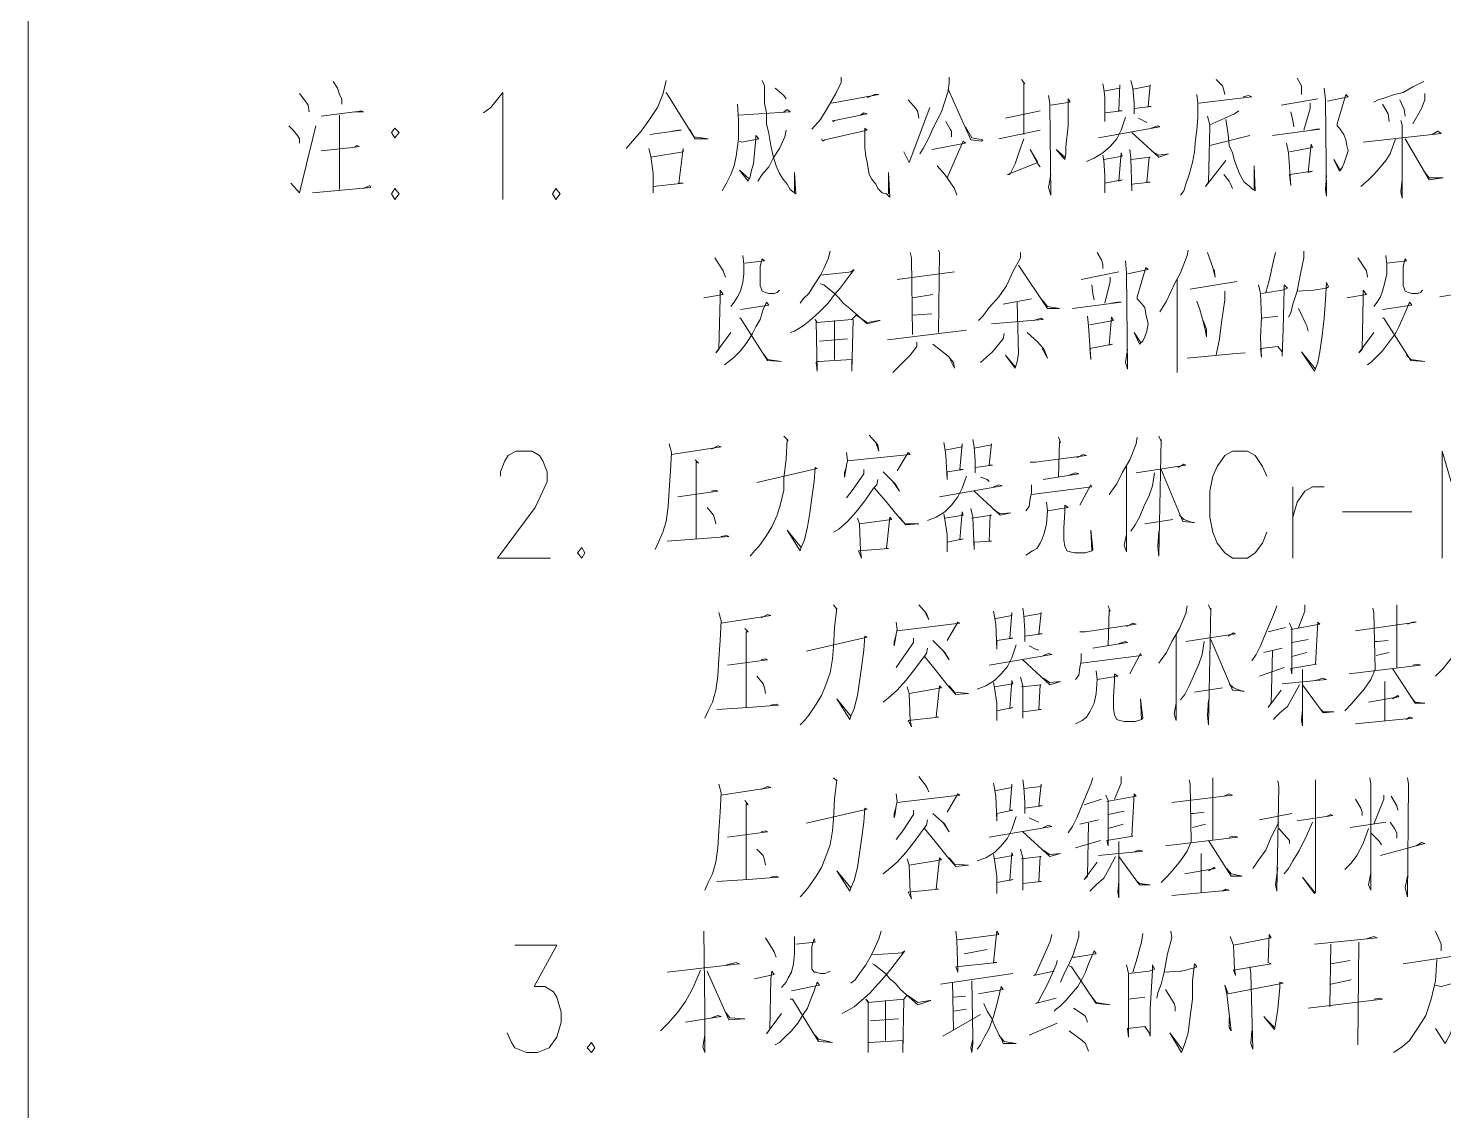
# Model space of a CAD drawing. Header units: millimetres. Extents: x 0 to 588, y 0 to 874.
# Drawn here: x 455.02 to 482.74, y 473.9 to 495.09 of the extents above; entities that cross this region are included whole.
import ezdxf

# ---------------------------------------------------------------- set-up
doc = ezdxf.new("R2010")
doc.units = ezdxf.units.MM
doc.layers.get('0').update_dxf_attribs({"lineweight": 18})

msp = doc.modelspace()

# ---------------------------------------------------------------- linework, layer by layer
at = {"color": 0, "lineweight": 0}
for points in [[(455.02, 436.922), (455.02, 813.329)], [(460.989, 494.051), (461.074, 493.924), (461.116, 493.797), (461.158, 493.712), (461.158, 493.606)], [(467.508, 494.072), (467.445, 493.797), (467.339, 493.543), (467.17, 493.289), (467.021, 493.077), (466.852, 492.887), (466.725, 492.739)], [(469.392, 494.072), (469.434, 493.966), (469.434, 493.628), (469.477, 493.437), (469.477, 493.226), (469.519, 493.035), (469.561, 492.802), (469.604, 492.59), (469.667, 492.4), (469.731, 492.252), (469.794, 492.146), (469.879, 492.04), (469.942, 491.935), (470.027, 491.871), (470.048, 491.85), (470.027, 492.273), (470.027, 491.871)], [(470.937, 494.135), (470.937, 494.03), (470.831, 493.818), (470.662, 493.522), (470.535, 493.31), (470.366, 493.119)], [(473.054, 494.135), (473.054, 494.03), (473.033, 493.861), (472.906, 493.459), (472.757, 493.183), (472.652, 492.95), (472.546, 492.739), (472.482, 492.633)], [(474.472, 494.094), (474.536, 494.009), (474.514, 494.03), (474.514, 493.014)], [(476.06, 494.009), (476.081, 493.903), (476.102, 493.755), (476.102, 493.268), (476.102, 493.437), (476.44, 493.48), (476.377, 493.48), (476.398, 493.988), (476.398, 493.924), (476.081, 493.861)], [(476.61, 494.072), (476.652, 493.924), (476.673, 493.628), (476.673, 493.416), (476.673, 493.522), (477.012, 493.564), (476.949, 493.564), (476.991, 493.988), (476.991, 493.966), (476.652, 493.903)], [(478.282, 494.094), (478.409, 493.966), (478.43, 493.882), (478.451, 493.797)], [(479.87, 494.115), (479.954, 493.966), (479.954, 493.797)], [(482.346, 494.051), (482.134, 493.945), (481.944, 493.839), (481.774, 493.797), (481.584, 493.733), (481.457, 493.691), (481.372, 493.649)], [(460.333, 493.818), (460.46, 493.649), (460.502, 493.586), (460.523, 493.459)], [(463.931, 493.437), (464.079, 493.543), (464.312, 493.839), (464.312, 491.744)], [(467.508, 493.839), (468.08, 492.929), (468.334, 492.929), (468.058, 492.972), (467.974, 493.119)], [(469.646, 493.924), (469.773, 493.818), (469.815, 493.776), (469.858, 493.712)], [(470.747, 493.628), (471.678, 493.797), (471.593, 493.797), (471.445, 493.733)], [(472.25, 493.691), (472.398, 493.522), (472.44, 493.459), (472.461, 493.332)], [(473.033, 493.903), (473.477, 492.908), (473.689, 492.887), (473.71, 492.908), (473.498, 492.95), (473.371, 493.162)], [(475.001, 493.776), (475.022, 493.628), (475.022, 493.586), (475.043, 491.829), (475.001, 491.977), (475.043, 492.23)], [(475.043, 493.586), (475.425, 493.649), (475.382, 493.712), (475.382, 493.183), (475.34, 492.781), (475.34, 492.633), (475.319, 492.527), (475.149, 492.718), (475.319, 492.57)], [(477.901, 493.797), (477.922, 493.628), (477.922, 493.353), (477.901, 493.099), (477.88, 492.908), (477.859, 492.675), (477.816, 492.464), (477.753, 492.23), (477.689, 492.04), (477.647, 491.913), (477.584, 491.829)], [(477.943, 493.628), (478.981, 493.755), (478.917, 493.776), (478.811, 493.755)], [(479.552, 493.586), (480.272, 493.712)], [(480.399, 493.924), (480.42, 493.691), (480.441, 491.808), (480.42, 491.935), (480.441, 492.21)], [(480.462, 493.67), (480.864, 493.755), (480.822, 493.797), (480.653, 493.226), (480.653, 493.183), (480.695, 493.141), (480.737, 493.077), (480.78, 493.014), (480.822, 492.908), (480.843, 492.802), (480.864, 492.697), (480.78, 492.442), (480.759, 492.379), (480.716, 492.315), (480.695, 492.294), (480.589, 492.527), (480.695, 492.337), (480.737, 492.337)], [(481.88, 493.691), (481.965, 493.501), (481.986, 493.374)], [(482.367, 493.818), (482.367, 493.691), (482.304, 493.522), (482.219, 493.374), (482.134, 493.226)], [(460.756, 493.374), (461.412, 493.459), (461.582, 493.459), (461.539, 493.48), (461.454, 493.459)], [(461.116, 493.395), (461.116, 491.935)], [(468.905, 493.606), (468.926, 493.289), (468.926, 492.929), (468.905, 492.781), (468.884, 492.59), (468.842, 492.4), (468.778, 492.23), (468.693, 492.061), (468.609, 491.913)], [(468.926, 493.395), (469.942, 493.459), (469.879, 493.501), (469.815, 493.459), (469.879, 493.501)], [(470.768, 493.289), (470.789, 493.268), (470.81, 493.289), (471.445, 493.416), (471.382, 493.437), (471.318, 493.395)], [(472.165, 492.675), (472.271, 492.464), (472.673, 493.543)], [(474.154, 493.332), (474.832, 493.48)], [(478.726, 493.48), (478.642, 493.416), (478.451, 493.332), (478.155, 493.204)], [(479.743, 493.459), (479.785, 493.289), (479.806, 493.162)], [(480.123, 493.628), (480.123, 493.522), (479.997, 493.099)], [(481.542, 493.606), (481.647, 493.416), (481.669, 493.268)], [(460.121, 493.183), (460.206, 493.099), (460.29, 492.993), (460.333, 492.929), (460.333, 492.845)], [(460.163, 492.061), (460.333, 491.871), (460.65, 493.183)], [(470.556, 492.929), (470.577, 492.887), (470.62, 492.908), (471.445, 493.099), (471.403, 493.141), (471.403, 492.76), (471.424, 492.59), (471.445, 492.464), (471.466, 492.358), (471.488, 492.23), (471.53, 492.146), (471.615, 492.04), (471.657, 491.956), (471.741, 491.871), (471.826, 491.85), (471.89, 491.786), (471.868, 492.273), (471.868, 491.85)], [(472.99, 493.268), (473.075, 493.119), (473.096, 493.077), (473.096, 492.972)], [(476.504, 493.353), (476.419, 493.099), (476.335, 492.929), (476.208, 492.781), (476.06, 492.654), (475.89, 492.548), (475.742, 492.485)], [(475.975, 492.95), (477.181, 493.162), (477.139, 493.183), (477.012, 493.141)], [(476.758, 493.332), (476.927, 493.247)], [(478.113, 493.374), (478.155, 493.204), (478.155, 493.162), (478.134, 492.083), (478.07, 491.998), (478.473, 492.506)], [(478.473, 493.31), (478.515, 493.014), (478.536, 492.802), (478.599, 492.654), (478.642, 492.506), (478.684, 492.379), (478.748, 492.23), (478.832, 492.083), (478.938, 491.998), (479.002, 491.935), (479.044, 491.913), (479.023, 492.4), (479.023, 491.935)], [(479.383, 492.993), (480.314, 493.119), (480.25, 493.119), (480.145, 493.099)], [(481.901, 493.289), (481.923, 493.204), (481.923, 491.765), (481.901, 491.892), (481.923, 492.125)], [(467.191, 493.014), (467.805, 493.099), (467.762, 493.099), (467.635, 493.077)], [(468.947, 492.887), (468.99, 492.866), (469.329, 492.929), (469.265, 492.993), (469.265, 492.929), (469.223, 492.442), (469.18, 492.315), (469.159, 492.188), (469.117, 492.103), (468.947, 492.315), (469.138, 492.146)], [(469.858, 493.099), (469.837, 492.972), (469.731, 492.739), (469.604, 492.548), (469.519, 492.379), (469.392, 492.23), (469.307, 492.103)], [(472.715, 492.718), (473.371, 492.845), (473.329, 492.887), (473.012, 492.167)], [(474.027, 492.929), (474.832, 493.099)], [(474.514, 492.929), (474.43, 492.697), (474.345, 492.442), (474.239, 492.23), (474.197, 492.23), (474.789, 492.464), (474.641, 492.718), (474.789, 492.442), (474.832, 492.379)], [(476.631, 493.056), (477.16, 492.57), (477.351, 492.633), (477.16, 492.612), (477.012, 492.697)], [(478.938, 492.993), (478.155, 492.802)], [(479.658, 492.845), (479.7, 492.654), (479.743, 492.019), (479.721, 492.23), (480.166, 492.294), (480.081, 492.273), (480.145, 492.824), (480.166, 492.76), (479.721, 492.675)], [(481.796, 492.929), (481.69, 492.633), (481.605, 492.506), (481.478, 492.358), (481.372, 492.23), (481.267, 492.125), (481.118, 491.998)], [(481.161, 492.866), (482.685, 493.035), (482.621, 493.077), (482.515, 493.014)], [(481.986, 492.929), (482.452, 492.125), (482.727, 492.167), (482.452, 492.167), (482.346, 492.294)], [(460.756, 492.697), (461.37, 492.76), (461.497, 492.781), (461.454, 492.802), (461.412, 492.781)], [(467.17, 492.739), (467.212, 492.59), (467.254, 492.252), (467.254, 491.871), (467.254, 491.998), (467.847, 492.061), (467.762, 492.061), (467.847, 492.739), (467.847, 492.675), (467.212, 492.57)], [(476.06, 492.612), (476.081, 492.506), (476.102, 492.21), (476.102, 491.871), (476.102, 492.061), (476.44, 492.125), (476.377, 492.103), (476.419, 492.654), (476.44, 492.59), (476.081, 492.527)], [(476.589, 492.718), (476.61, 492.548), (476.631, 491.913), (476.631, 492.04), (476.991, 492.083), (476.927, 492.083), (476.97, 492.57), (476.991, 492.57), (476.61, 492.527)], [(472.821, 492.4), (472.969, 492.23), (473.096, 492.04), (473.16, 491.956), (473.202, 491.829)], [(460.587, 491.871), (461.73, 491.977), (461.709, 492.019), (461.582, 491.956)], [(478.43, 492.23), (478.536, 492.103), (478.557, 492.061), (478.599, 491.956)], [(469.011, 490.643), (469.032, 490.474), (469.032, 490.284), (469.011, 490.114), (468.969, 489.944), (468.905, 489.839), (468.842, 489.733), (468.778, 489.649)], [(470.726, 490.728), (470.683, 490.58), (470.599, 490.389), (470.535, 490.262), (470.408, 490.072), (470.302, 489.902), (470.196, 489.797), (470.133, 489.712)], [(472.292, 490.707), (472.313, 490.601), (472.334, 489.098)], [(472.842, 490.749), (472.863, 490.707), (472.842, 489.14)], [(474.451, 490.707), (474.451, 490.601), (474.303, 490.326), (474.176, 490.051), (474.027, 489.839), (473.837, 489.627), (473.71, 489.458), (473.625, 489.373)], [(475.954, 490.707), (476.038, 490.558), (476.06, 490.474), (476.06, 490.389)], [(477.732, 490.749), (477.711, 490.643), (477.584, 490.305), (477.478, 490.114), (477.308, 489.754), (477.181, 489.543)], [(478.113, 490.707), (478.219, 490.411), (478.261, 490.22), (478.24, 490.368)], [(479.446, 490.707), (479.404, 490.538), (479.319, 490.156), (479.256, 489.924)], [(479.997, 490.728), (479.997, 490.601), (479.933, 490.284), (479.87, 489.944), (479.785, 489.691), (479.743, 489.522), (479.7, 489.437)], [(481.605, 490.643), (481.626, 490.474), (481.626, 490.284), (481.584, 490.114), (481.542, 489.944), (481.499, 489.839), (481.436, 489.733), (481.372, 489.649)], [(468.461, 490.601), (468.63, 490.347), (468.672, 490.22)], [(469.053, 490.495), (469.434, 490.538), (469.392, 490.58), (469.35, 490.431), (469.35, 490.051), (469.371, 490.008), (469.392, 489.944), (469.455, 489.924), (469.519, 489.902), (469.625, 489.902), (469.688, 489.924), (469.731, 489.966)], [(470.535, 490.262), (471.149, 490.326), (471.128, 490.326), (471.191, 490.368), (470.916, 490.008), (470.81, 489.881), (470.683, 489.712), (470.493, 489.522), (470.323, 489.373), (470.196, 489.267), (470.027, 489.162), (469.942, 489.14)], [(474.409, 490.453), (474.98, 489.606), (475.213, 489.606), (474.98, 489.649), (474.853, 489.797)], [(476.504, 490.538), (476.525, 490.305), (476.546, 488.421), (476.504, 488.548), (476.546, 488.802)], [(476.546, 490.284), (476.949, 490.368), (476.906, 490.411), (476.737, 489.839), (476.737, 489.797), (476.779, 489.754), (476.843, 489.67), (476.885, 489.627), (476.906, 489.5), (476.927, 489.415), (476.949, 489.31), (476.927, 489.162), (476.885, 489.055), (476.843, 488.971), (476.8, 488.929), (476.779, 488.908), (476.673, 489.14), (476.8, 488.95), (476.822, 488.95)], [(481.055, 490.601), (481.224, 490.347), (481.245, 490.22)], [(481.626, 490.495), (482.007, 490.538), (481.986, 490.58), (481.944, 490.431), (481.944, 490.051), (481.965, 490.008), (481.986, 489.944), (482.05, 489.924), (482.113, 489.902), (482.219, 489.902), (482.283, 489.924), (482.325, 489.966)], [(470.535, 490.093), (470.599, 490.072), (470.81, 489.902), (470.895, 489.818), (470.979, 489.712), (471.106, 489.606), (471.445, 489.31), (471.699, 489.373), (471.678, 489.373), (471.445, 489.331), (471.233, 489.479), (471.149, 489.394), (470.471, 489.331), (470.429, 489.394), (470.45, 489.352), (470.471, 488.378), (470.45, 488.548), (470.471, 488.569), (470.493, 488.569), (471.149, 488.611), (471.149, 488.378), (471.17, 489.394)], [(472.038, 490.178), (473.16, 490.326)], [(475.636, 490.178), (476.377, 490.326)], [(475.848, 490.072), (475.869, 489.902), (475.89, 489.776)], [(476.208, 490.22), (476.208, 490.135), (476.102, 489.712)], [(477.52, 490.178), (477.52, 488.357), (477.52, 488.675)], [(477.774, 489.987), (478.684, 490.135)], [(479.108, 490.072), (479.15, 489.902), (479.171, 489.437), (479.15, 489.035), (479.171, 488.654), (479.15, 488.823), (479.488, 488.865), (479.573, 488.76), (479.573, 488.675), (479.594, 489.204), (479.615, 489.987), (479.615, 490.072), (479.679, 490.008), (479.573, 489.966), (479.171, 489.902)], [(479.87, 489.944), (480.187, 489.966), (480.441, 490.008), (480.483, 490.029), (480.441, 490.114), (480.42, 489.776), (480.399, 489.415), (480.356, 489.077), (480.314, 488.76), (480.272, 488.548), (480.208, 488.378), (479.954, 488.76), (480.229, 488.421)], [(468.249, 489.818), (468.63, 489.881), (468.567, 489.966), (468.567, 489.818), (468.545, 488.802), (468.482, 488.738), (468.778, 489.14)], [(472.334, 489.818), (472.736, 489.881)], [(474.663, 489.797), (474.112, 489.691)], [(478.451, 489.944), (478.451, 489.776), (478.388, 489.331), (478.346, 489.014), (478.282, 488.696)], [(480.843, 489.818), (481.224, 489.881), (481.161, 489.966), (481.161, 489.818), (481.139, 488.802), (481.076, 488.738), (481.372, 489.14)], [(482.663, 489.839), (483.045, 489.902), (483.023, 489.944), (483.002, 488.781), (482.939, 488.696), (483.32, 489.225)], [(468.969, 489.585), (469.519, 489.67), (469.477, 489.733), (469.413, 489.585), (469.35, 489.394), (469.265, 489.246), (469.202, 489.119), (469.096, 488.95), (468.969, 488.781), (468.842, 488.654), (468.736, 488.569), (468.651, 488.505)], [(472.334, 489.479), (472.715, 489.5)], [(474.387, 489.733), (474.409, 488.717), (474.387, 488.569), (474.345, 488.442), (474.154, 488.696), (474.345, 488.463)], [(475.467, 489.606), (476.419, 489.733), (476.356, 489.733), (476.229, 489.712)], [(477.901, 489.754), (477.964, 489.585), (478.028, 489.352), (478.07, 489.162), (478.091, 489.055), (478.091, 489.204), (478.028, 489.373)], [(479.891, 489.606), (480.039, 489.31), (480.06, 489.267), (480.081, 489.162)], [(481.542, 489.585), (482.113, 489.67), (482.071, 489.733), (482.007, 489.585), (481.923, 489.394), (481.859, 489.246), (481.796, 489.119), (481.542, 488.781), (481.415, 488.654), (481.33, 488.569), (481.245, 488.505)], [(468.947, 489.415), (468.969, 489.415), (469.498, 488.59), (469.773, 488.569), (469.498, 488.611), (469.434, 488.696)], [(470.81, 489.373), (470.81, 488.611)], [(473.879, 489.31), (474.895, 489.394), (474.853, 489.415), (474.705, 489.373)], [(475.763, 489.458), (475.784, 489.267), (475.827, 488.611), (475.805, 488.823), (476.25, 488.908), (476.187, 488.887), (476.229, 489.437), (476.271, 489.373), (475.805, 489.289)], [(479.171, 489.415), (479.488, 489.458)], [(481.542, 489.415), (481.563, 489.415), (482.092, 488.59), (482.367, 488.569), (482.092, 488.611), (482.007, 488.696)], [(470.514, 488.971), (471.064, 489.014)], [(471.847, 488.992), (473.392, 489.183)], [(472.419, 488.95), (472.419, 488.865), (472.292, 488.696), (472.165, 488.569), (471.953, 488.357)], [(474.133, 489.119), (474.112, 489.014), (473.901, 488.76), (473.668, 488.548)], [(474.578, 489.14), (474.789, 488.95), (474.916, 488.802), (474.98, 488.632), (474.874, 488.823)], [(472.736, 488.908), (473.033, 488.675), (473.139, 488.548), (473.16, 488.442), (473.075, 488.611)], [(477.711, 488.632), (478.599, 488.717), (478.853, 488.738)], [(469.815, 487.108), (469.9, 487.024), (469.879, 487.045), (469.858, 486.664), (469.815, 486.283), (469.815, 486.05), (469.752, 485.775), (469.688, 485.563), (469.582, 485.33), (469.477, 485.161), (469.329, 484.95), (469.244, 484.865), (469.159, 484.759)], [(471.488, 487.13), (471.657, 486.939), (471.678, 486.812), (471.615, 486.981)], [(473.519, 487.045), (473.541, 486.897), (473.562, 486.622), (473.562, 486.389), (473.562, 486.495), (473.901, 486.537), (473.837, 486.537), (473.879, 486.96), (473.879, 486.939), (473.541, 486.876)], [(475.192, 487.087), (475.234, 486.981), (475.213, 487.003), (475.192, 486.304)], [(476.737, 487.087), (476.716, 486.96), (476.589, 486.643), (476.44, 486.389), (476.335, 486.177), (476.229, 486.029), (476.187, 485.966)], [(477.16, 487.108), (477.202, 487.003), (477.202, 487.045), (477.16, 484.759), (477.139, 484.95), (477.16, 485.246)], [(464.27, 486.325), (464.27, 486.41), (464.354, 486.622), (464.418, 486.728), (464.566, 486.812), (464.884, 486.812), (465.032, 486.728), (465.095, 486.622), (465.18, 486.41), (465.18, 486.219), (465.095, 486.029), (464.947, 485.712), (464.206, 484.717), (465.243, 484.717)], [(467.572, 486.96), (467.614, 486.791), (467.593, 486.431), (467.572, 486.05), (467.55, 485.733), (467.508, 485.436), (467.445, 485.225), (467.36, 485.034), (467.296, 484.886)], [(467.614, 486.749), (468.588, 486.897), (468.524, 486.918), (468.397, 486.854)], [(471.043, 486.791), (471.064, 486.622), (471.043, 486.537), (471.022, 486.41), (471.001, 486.304), (471.001, 486.389), (471.043, 486.516)], [(471.064, 486.622), (472.292, 486.749), (472.25, 486.791), (472.038, 486.431)], [(472.948, 486.981), (472.969, 486.876), (472.99, 486.728), (473.012, 486.262), (473.012, 486.41), (473.329, 486.452), (473.265, 486.452), (473.308, 486.96), (473.308, 486.897), (472.969, 486.833)], [(474.641, 486.601), (474.747, 486.601), (475.742, 486.728), (475.678, 486.749), (475.551, 486.685)], [(479.277, 486.325), (479.192, 486.516), (479.044, 486.728), (478.896, 486.812), (478.599, 486.812), (478.451, 486.728), (478.303, 486.516), (478.219, 486.325), (478.155, 486.029), (478.155, 485.521), (478.219, 485.225), (478.303, 485.013), (478.451, 484.822), (478.599, 484.717), (478.896, 484.717), (479.044, 484.822), (479.192, 485.013), (479.277, 485.225)], [(482.706, 484.717), (482.706, 486.812), (483.32, 484.717), (483.912, 486.812), (483.912, 484.717)], [(468.08, 486.643), (468.143, 486.579), (468.101, 486.601), (468.101, 485.098)], [(469.286, 486.198), (470.471, 486.474), (470.429, 486.495), (470.408, 486.219), (470.366, 485.902), (470.323, 485.606), (470.281, 485.33), (470.217, 485.077), (470.154, 484.928), (470.133, 484.865), (469.879, 485.267), (470.154, 484.928)], [(471.382, 486.452), (471.382, 486.368), (471.17, 486.071), (471.043, 485.902)], [(476.525, 486.537), (476.525, 484.844), (476.483, 484.971), (476.525, 485.182)], [(476.716, 486.389), (477.689, 486.537), (477.647, 486.558), (477.541, 486.495)], [(477.202, 486.452), (477.626, 485.436), (477.859, 485.415), (477.816, 485.415), (477.647, 485.479), (477.562, 485.563)], [(471.657, 486.262), (471.636, 486.156), (471.572, 486.092), (471.403, 485.839), (471.233, 485.627), (471.064, 485.436), (470.895, 485.288), (470.789, 485.225)], [(471.763, 486.41), (471.995, 486.177), (472.08, 486.029), (471.953, 486.219)], [(473.392, 486.325), (473.308, 486.092), (473.223, 485.923), (473.096, 485.754), (472.969, 485.627), (472.8, 485.521), (472.63, 485.457)], [(473.668, 486.304), (473.795, 486.262), (473.837, 486.219)], [(474.895, 486.262), (475.594, 486.368), (475.53, 486.389), (475.403, 486.346)], [(477.075, 486.389), (477.033, 486.135), (476.97, 485.944), (476.864, 485.733), (476.779, 485.521), (476.695, 485.373), (476.61, 485.246)], [(467.741, 485.923), (468.524, 486.029), (468.482, 486.05), (468.397, 486.029)], [(471.593, 486.092), (471.805, 485.839), (472.038, 485.563), (472.207, 485.373), (472.461, 485.394), (472.186, 485.394), (472.08, 485.521)], [(472.863, 485.923), (474.091, 486.135), (474.027, 486.156), (473.922, 486.114)], [(473.541, 486.029), (474.049, 485.563), (474.26, 485.606), (474.049, 485.584), (473.922, 485.669)], [(474.663, 486.156), (474.663, 486.008), (474.641, 485.881), (474.62, 485.733), (474.557, 485.648)], [(474.663, 485.966), (475.848, 486.114), (475.827, 486.156), (475.615, 485.754)], [(479.785, 486.114), (479.785, 484.717)], [(479.785, 485.521), (479.87, 485.817), (480.018, 486.029), (480.166, 486.114), (480.399, 486.114)], [(468.312, 485.712), (468.44, 485.563), (468.461, 485.479), (468.482, 485.394)], [(472.948, 485.584), (472.969, 485.479), (473.012, 485.182), (473.012, 484.844), (473.012, 485.034), (473.329, 485.098), (473.265, 485.077), (473.308, 485.627), (473.329, 485.563), (472.969, 485.5)], [(473.477, 485.69), (473.519, 485.521), (473.541, 484.886), (473.541, 485.034), (473.879, 485.055), (473.837, 485.055), (473.858, 485.563), (473.879, 485.563), (473.498, 485.5)], [(474.959, 485.817), (474.98, 485.648), (474.959, 485.394), (474.916, 485.204), (474.874, 485.098), (474.832, 485.013), (474.768, 484.907), (474.684, 484.865), (474.557, 484.78)], [(474.98, 485.648), (475.382, 485.712), (475.319, 485.754), (475.319, 485.627), (475.298, 485.309), (475.298, 485.077), (475.319, 484.95), (475.361, 484.865), (475.425, 484.844), (475.509, 484.822), (475.721, 484.822), (475.784, 484.844), (475.848, 484.865), (475.869, 484.886), (475.827, 485.267), (475.848, 484.865)], [(480.759, 485.627), (482.113, 485.627)], [(471.255, 485.5), (471.297, 485.394), (471.318, 484.865), (471.339, 484.717), (471.276, 484.865), (471.868, 484.907), (471.826, 484.907), (471.89, 485.521), (471.932, 485.479), (471.297, 485.394)], [(477.435, 485.479), (476.885, 485.394)], [(467.529, 485.055), (468.143, 485.098), (468.736, 485.14), (468.693, 485.161), (468.588, 485.14)], [(470.789, 483.807), (470.853, 483.722), (470.853, 483.743), (470.81, 483.362), (470.789, 482.981), (470.768, 482.748), (470.726, 482.473), (470.641, 482.24), (470.556, 482.029), (470.45, 481.859), (470.302, 481.647), (470.217, 481.542), (470.133, 481.457)], [(472.461, 483.807), (472.609, 483.637), (472.652, 483.51), (472.567, 483.68)], [(473.922, 483.68), (473.943, 483.574), (473.964, 483.425), (473.985, 482.939), (473.985, 483.108), (474.303, 483.15), (474.239, 483.15), (474.281, 483.658), (474.281, 483.595), (473.943, 483.531)], [(474.493, 483.743), (474.514, 483.595), (474.536, 483.298), (474.536, 483.087), (474.536, 483.193), (474.874, 483.235), (474.811, 483.235), (474.853, 483.658), (474.853, 483.637), (474.514, 483.574)], [(476.165, 483.785), (476.208, 483.68), (476.187, 483.701), (476.165, 483.002)], [(477.711, 483.785), (477.689, 483.637), (477.562, 483.341), (477.414, 483.087), (477.308, 482.875), (477.202, 482.727), (477.16, 482.663)], [(478.134, 483.807), (478.176, 483.701), (478.176, 483.743), (478.134, 481.457), (478.113, 481.647), (478.134, 481.944)], [(479.467, 483.785), (479.425, 483.658), (479.256, 483.256), (479.15, 483.002), (479.065, 482.833), (478.981, 482.706)], [(480.018, 483.807), (480.018, 483.68), (479.891, 483.362)], [(481.351, 483.743), (481.372, 483.658), (481.394, 482.536), (481.309, 482.346), (481.182, 482.156), (480.928, 481.859), (480.801, 481.732)], [(481.817, 483.807), (481.817, 482.579)], [(483.362, 483.743), (483.298, 483.468), (483.193, 483.214), (483.023, 482.96), (482.875, 482.748), (482.727, 482.558), (482.579, 482.409)], [(468.545, 483.658), (468.588, 483.489), (468.567, 483.108), (468.545, 482.748), (468.524, 482.409), (468.482, 482.134), (468.418, 481.901), (468.334, 481.732), (468.27, 481.584)], [(468.588, 483.447), (469.561, 483.595), (469.498, 483.616), (469.371, 483.553)], [(472.017, 483.468), (472.038, 483.32), (472.017, 483.235), (471.995, 483.108), (471.974, 483.002), (471.974, 483.087), (472.017, 483.214)], [(472.038, 483.298), (473.265, 483.447), (473.223, 483.468), (473.012, 483.108)], [(475.615, 483.277), (475.721, 483.277), (476.716, 483.425), (476.652, 483.447), (476.525, 483.383)], [(479.721, 483.447), (479.764, 483.341), (479.764, 482.452), (479.743, 482.558), (480.25, 482.642), (480.229, 482.642), (480.272, 483.468), (480.314, 483.425), (479.743, 483.32)], [(481.012, 483.298), (482.198, 483.468), (482.134, 483.468), (482.029, 483.425)], [(469.053, 483.341), (469.117, 483.277), (469.075, 483.277), (469.075, 481.796)], [(470.26, 482.896), (471.445, 483.171), (471.403, 483.193), (471.382, 482.918), (471.339, 482.579), (471.255, 482.029), (471.191, 481.774), (471.128, 481.626), (471.106, 481.563), (470.853, 481.965), (471.128, 481.626)], [(472.355, 483.15), (472.355, 483.066), (472.144, 482.769), (472.017, 482.579)], [(477.499, 483.235), (477.499, 481.542), (477.457, 481.669), (477.499, 481.88)], [(477.689, 483.087), (478.663, 483.235), (478.621, 483.256), (478.515, 483.193)], [(478.176, 483.129), (478.599, 482.134), (478.832, 482.113), (478.79, 482.113), (478.621, 482.177), (478.536, 482.261)], [(479.298, 483.277), (479.637, 483.362)], [(480.081, 483.129), (479.764, 483.066)], [(472.63, 482.96), (472.609, 482.854), (472.546, 482.769), (472.377, 482.536), (472.207, 482.325), (472.038, 482.134), (471.868, 481.986), (471.763, 481.901)], [(472.736, 483.108), (472.969, 482.875), (473.054, 482.727), (472.927, 482.918)], [(474.366, 483.023), (474.281, 482.769), (474.197, 482.6), (474.07, 482.452), (473.943, 482.325), (473.774, 482.219), (473.604, 482.156)], [(473.837, 482.621), (475.065, 482.833), (475.001, 482.854), (474.895, 482.812)], [(474.62, 483.002), (474.747, 482.939), (474.811, 482.918)], [(475.636, 482.854), (475.636, 482.706), (475.615, 482.579), (475.594, 482.431), (475.53, 482.346)], [(475.636, 482.663), (476.822, 482.812), (476.8, 482.854), (476.589, 482.452)], [(475.869, 482.96), (476.546, 483.066), (476.504, 483.087), (476.377, 483.045)], [(478.049, 483.087), (478.007, 482.833), (477.943, 482.642), (477.837, 482.409), (477.753, 482.219), (477.668, 482.05), (477.584, 481.944)], [(479.573, 482.96), (479.213, 482.875)], [(479.383, 482.896), (479.361, 481.88), (479.298, 481.796), (479.552, 482.134)], [(479.764, 482.791), (480.06, 482.875)], [(481.394, 483.087), (481.436, 483.087), (481.647, 483.108)], [(481.415, 482.812), (481.669, 482.875)], [(468.715, 482.621), (469.498, 482.727), (469.455, 482.748), (469.371, 482.727)], [(472.567, 482.791), (472.779, 482.536), (473.012, 482.24), (473.181, 482.05), (473.435, 482.071), (473.16, 482.092), (473.054, 482.219)], [(474.493, 482.727), (475.022, 482.24), (475.234, 482.304), (475.022, 482.283), (474.895, 482.367)], [(479.129, 482.409), (479.615, 482.579)], [(480.885, 482.452), (482.283, 482.621), (482.24, 482.642), (482.134, 482.621)], [(469.286, 482.409), (469.413, 482.261), (469.434, 482.177), (469.455, 482.071)], [(473.922, 482.283), (473.943, 482.177), (473.985, 481.88), (473.985, 481.542), (473.985, 481.732), (474.303, 481.796), (474.239, 481.774), (474.281, 482.325), (474.303, 482.261), (473.943, 482.198)], [(474.451, 482.388), (474.493, 482.219), (474.493, 481.584), (474.493, 481.711), (474.853, 481.753), (474.811, 481.753), (474.832, 482.24), (474.853, 482.24), (474.472, 482.198)], [(475.933, 482.515), (475.954, 482.346), (475.933, 482.071), (475.89, 481.88), (475.805, 481.711), (475.742, 481.605), (475.657, 481.542), (475.53, 481.478)], [(475.954, 482.346), (476.356, 482.409), (476.292, 482.452), (476.292, 482.325), (476.271, 482.007), (476.271, 481.774), (476.292, 481.647), (476.335, 481.563), (476.398, 481.542), (476.483, 481.521), (476.695, 481.521), (476.758, 481.542), (476.822, 481.563), (476.843, 481.584), (476.8, 481.965), (476.822, 481.563)], [(479.573, 482.261), (480.441, 482.346), (480.377, 482.367), (480.229, 482.325)], [(479.975, 482.536), (479.975, 481.436), (479.954, 481.542), (479.975, 481.753)], [(481.584, 482.304), (481.584, 481.542)], [(481.732, 482.558), (482.177, 481.88), (482.367, 481.88), (482.177, 481.901), (482.092, 482.007)], [(472.228, 482.198), (472.271, 482.071), (472.292, 481.542), (472.313, 481.415), (472.25, 481.542), (472.842, 481.605), (472.8, 481.605), (472.863, 482.219), (472.906, 482.177), (472.271, 482.071)], [(478.409, 482.177), (477.859, 482.092)], [(479.912, 482.24), (479.785, 482.007), (479.679, 481.817), (479.531, 481.69), (479.446, 481.605), (479.404, 481.563)], [(479.975, 482.24), (480.377, 481.69), (480.589, 481.711), (480.377, 481.711), (480.314, 481.774)], [(481.267, 481.901), (481.859, 482.007), (481.838, 482.029), (481.732, 481.965)], [(468.503, 481.753), (469.117, 481.796), (469.709, 481.838), (469.667, 481.859), (469.561, 481.838)], [(481.012, 481.478), (482.134, 481.584), (482.071, 481.605), (482.007, 481.563)], [(470.789, 480.42), (470.853, 480.356), (470.853, 480.377), (470.81, 479.997), (470.789, 479.615), (470.768, 479.383), (470.726, 479.108), (470.641, 478.875), (470.556, 478.663), (470.45, 478.494), (470.302, 478.282), (470.217, 478.176), (470.133, 478.091)], [(472.461, 480.441), (472.609, 480.25), (472.652, 480.145), (472.567, 480.314)], [(474.493, 480.377), (474.514, 480.229), (474.536, 479.933), (474.536, 479.721), (474.536, 479.827), (474.874, 479.87), (474.811, 479.87), (474.853, 480.293), (474.853, 480.25), (474.514, 480.208)], [(475.869, 480.42), (475.827, 480.293), (475.657, 479.891), (475.551, 479.637), (475.467, 479.467), (475.382, 479.34)], [(476.419, 480.441), (476.419, 480.314), (476.292, 479.997)], [(477.753, 480.377), (477.774, 480.293), (477.795, 479.171), (477.711, 478.981), (477.584, 478.79), (477.457, 478.642), (477.329, 478.494), (477.202, 478.367)], [(478.219, 480.42), (478.219, 479.213)], [(479.488, 480.356), (479.51, 480.25), (479.467, 478.197), (479.446, 478.324), (479.488, 478.663)], [(480.229, 480.377), (480.229, 478.176), (480.208, 478.155), (479.975, 478.473), (480.208, 478.176)], [(481.288, 480.42), (481.309, 480.293), (481.309, 478.219), (481.267, 478.324), (481.309, 478.557)], [(482.029, 480.42), (482.05, 480.293), (482.029, 478.091), (481.986, 478.261), (482.029, 478.494)], [(468.545, 480.293), (468.588, 480.123), (468.567, 479.743), (468.545, 479.383), (468.524, 479.044), (468.482, 478.769), (468.418, 478.536), (468.334, 478.367), (468.27, 478.219)], [(468.588, 480.081), (469.561, 480.229), (469.498, 480.25), (469.371, 480.187)], [(472.017, 480.102), (472.038, 479.954), (472.017, 479.87), (471.995, 479.721), (471.974, 479.637), (471.974, 479.721), (472.017, 479.848)], [(472.038, 479.933), (473.265, 480.081), (473.223, 480.102), (473.012, 479.743)], [(473.922, 480.314), (473.943, 480.208), (473.964, 480.06), (473.985, 479.573), (473.985, 479.721), (474.303, 479.785), (474.239, 479.785), (474.281, 480.293), (474.281, 480.229), (473.943, 480.166)], [(476.123, 480.081), (476.165, 479.975), (476.165, 479.086), (476.144, 479.192), (476.652, 479.277), (476.631, 479.277), (476.673, 480.102), (476.716, 480.06), (476.144, 479.954)], [(477.414, 479.933), (478.599, 480.081), (478.536, 480.102), (478.43, 480.06)], [(481.563, 480.081), (481.563, 479.997), (481.372, 479.51)], [(469.053, 479.975), (469.117, 479.891), (469.075, 479.912), (469.075, 478.43)], [(470.26, 479.531), (471.445, 479.806), (471.403, 479.827), (471.382, 479.552), (471.339, 479.213), (471.297, 478.938), (471.255, 478.663), (471.191, 478.409), (471.128, 478.261), (471.106, 478.197), (470.853, 478.599), (471.128, 478.261)], [(475.7, 479.891), (476.038, 479.997)], [(481.012, 479.997), (481.118, 479.827), (481.139, 479.743), (481.139, 479.679)], [(481.711, 480.06), (481.817, 479.87), (481.838, 479.785)], [(472.63, 479.594), (472.609, 479.488), (472.546, 479.404), (472.377, 479.171), (472.207, 478.959), (472.038, 478.769), (471.868, 478.621), (471.763, 478.536)], [(472.355, 479.785), (472.355, 479.7), (472.144, 479.383), (472.017, 479.213)], [(472.736, 479.721), (472.969, 479.51), (473.054, 479.361), (472.927, 479.552)], [(474.366, 479.658), (474.281, 479.404), (474.197, 479.235), (474.07, 479.086), (473.943, 478.959), (473.774, 478.853), (473.604, 478.79)], [(474.62, 479.637), (474.747, 479.573), (474.811, 479.552)], [(475.975, 479.594), (475.615, 479.51)], [(475.784, 479.531), (475.763, 478.494), (475.7, 478.43), (475.954, 478.769)], [(476.483, 479.764), (476.165, 479.7)], [(477.795, 479.721), (477.837, 479.721), (478.049, 479.743)], [(479.51, 479.552), (479.361, 479.256), (479.256, 479.002), (479.129, 478.832), (479.002, 478.642)], [(479.129, 479.594), (479.764, 479.721)], [(480.166, 479.552), (480.06, 479.298), (479.912, 479.002), (479.785, 478.79), (479.7, 478.642), (479.615, 478.536)], [(479.87, 479.573), (480.568, 479.679), (480.526, 479.7), (480.441, 479.658)], [(480.907, 479.446), (481.605, 479.552)], [(481.69, 479.552), (481.774, 479.425), (481.817, 479.34), (481.817, 479.235)], [(468.715, 479.256), (469.498, 479.361), (469.455, 479.383), (469.371, 479.361)], [(472.567, 479.425), (472.779, 479.171), (473.012, 478.875), (473.181, 478.684), (473.435, 478.705), (473.16, 478.726), (473.054, 478.853)], [(473.837, 479.256), (475.065, 479.467), (475.001, 479.488), (474.895, 479.446)], [(474.493, 479.361), (475.022, 478.875), (475.234, 478.938), (475.022, 478.917), (474.895, 479.002)], [(476.165, 479.425), (476.462, 479.51)], [(477.287, 479.086), (478.705, 479.256), (478.642, 479.277), (478.536, 479.256)], [(477.816, 479.446), (478.07, 479.51)], [(479.51, 479.425), (479.721, 479.192), (479.721, 479.129)], [(481.267, 479.425), (481.161, 479.129), (481.034, 478.896), (480.928, 478.748), (480.801, 478.621)], [(481.309, 479.34), (481.478, 479.171), (481.521, 479.108)], [(469.286, 479.023), (469.413, 478.896), (469.434, 478.811), (469.455, 478.705)], [(474.451, 479.023), (474.493, 478.853), (474.493, 478.219), (474.493, 478.346), (474.853, 478.388), (474.811, 478.388), (474.832, 478.875), (474.853, 478.875), (474.472, 478.832)], [(475.53, 479.044), (476.017, 479.192)], [(475.975, 478.896), (476.843, 478.981), (476.779, 479.002), (476.631, 478.959)], [(476.377, 479.171), (476.377, 478.07), (476.356, 478.176), (476.377, 478.388)], [(478.134, 479.192), (478.578, 478.494), (478.79, 478.494), (478.578, 478.536), (478.494, 478.642)], [(481.499, 478.896), (482.367, 479.129), (482.304, 479.15), (482.198, 479.086)], [(472.228, 478.832), (472.271, 478.705), (472.292, 478.176), (472.313, 478.049), (472.25, 478.176), (472.842, 478.24), (472.8, 478.24), (472.863, 478.853), (472.906, 478.811), (472.271, 478.705)], [(473.922, 478.917), (473.943, 478.811), (473.985, 478.494), (473.985, 478.155), (473.985, 478.367), (474.303, 478.43), (474.239, 478.409), (474.281, 478.959), (474.303, 478.896), (473.943, 478.832)], [(476.313, 478.875), (476.187, 478.642), (476.081, 478.451), (475.933, 478.324), (475.805, 478.197)], [(476.377, 478.875), (476.779, 478.324), (476.991, 478.324), (476.779, 478.346), (476.716, 478.409)], [(477.986, 478.938), (477.986, 478.176)], [(468.503, 478.388), (469.117, 478.43), (469.709, 478.473), (469.667, 478.494), (469.561, 478.473)], [(477.668, 478.536), (478.261, 478.642), (478.24, 478.663), (478.134, 478.599)], [(477.414, 478.113), (478.536, 478.219), (478.473, 478.24), (478.409, 478.197)], [(468.249, 477.414), (468.27, 475.869), (468.27, 475.043), (468.228, 475.149), (468.27, 475.382)], [(470.027, 477.308), (470.027, 476.97), (470.006, 476.779), (469.964, 476.61), (469.9, 476.504), (469.858, 476.419), (469.773, 476.313)], [(471.72, 477.414), (471.678, 477.266), (471.593, 477.075), (471.53, 476.949), (471.424, 476.758), (471.297, 476.589), (471.212, 476.462), (471.128, 476.398)], [(473.181, 477.414), (473.202, 477.245), (473.223, 476.61), (473.181, 476.716), (473.985, 476.8), (473.922, 476.8), (473.985, 477.414), (474.027, 477.351), (473.223, 477.245)], [(475.065, 477.351), (475.043, 477.266), (475.022, 477.202), (474.874, 476.864), (474.747, 476.567), (474.705, 476.546), (475.107, 476.631)], [(475.594, 477.414), (475.594, 477.308), (475.573, 477.245), (475.488, 476.97), (475.403, 476.779), (475.319, 476.61), (475.234, 476.419)], [(476.843, 477.372), (476.822, 477.202), (476.716, 476.822), (476.652, 476.61)], [(477.393, 477.414), (477.414, 477.287), (477.329, 476.97), (477.266, 476.61), (477.202, 476.377), (477.139, 476.208), (477.118, 476.102)], [(478.557, 477.308), (478.621, 477.139), (478.642, 476.673), (478.663, 476.546), (478.621, 476.652), (479.361, 476.779), (479.298, 476.8), (479.319, 477.351), (479.361, 477.287), (478.621, 477.139)], [(480.208, 477.16), (481.436, 477.287), (481.372, 477.308), (481.224, 477.266)], [(482.579, 477.414), (482.685, 477.16), (482.685, 477.033)], [(464.545, 477.139), (465.37, 477.139), (464.926, 476.335), (465.137, 476.335), (465.307, 476.229), (465.37, 476.123), (465.455, 475.827), (465.455, 475.636), (465.37, 475.34), (465.222, 475.128), (464.989, 475.043), (464.778, 475.043), (464.545, 475.128), (464.481, 475.234), (464.397, 475.425)], [(469.455, 477.287), (469.625, 477.012), (469.667, 476.906)], [(470.048, 477.16), (470.429, 477.202), (470.408, 477.266), (470.366, 477.118), (470.366, 476.673), (470.408, 476.61), (470.45, 476.61), (470.535, 476.589), (470.62, 476.589), (470.683, 476.61), (470.726, 476.631)], [(471.551, 476.949), (472.144, 476.991), (472.123, 476.991), (472.186, 477.033), (471.911, 476.673), (471.826, 476.567), (471.678, 476.398), (471.657, 476.377), (471.509, 476.208), (471.339, 476.06), (471.191, 475.933), (471.043, 475.848), (470.958, 475.805)], [(473.35, 476.97), (473.795, 477.054)], [(475.467, 476.906), (475.53, 476.906), (475.933, 476.97), (475.89, 477.033), (475.784, 476.779), (475.721, 476.61), (475.657, 476.483), (475.573, 476.335), (475.446, 476.187), (475.34, 476.06), (475.234, 475.954), (475.149, 475.89), (475.107, 475.848)], [(480.526, 477.16), (480.505, 475.933)], [(481.076, 477.202), (481.055, 475.192), (481.055, 475.53)], [(481.944, 476.779), (483.489, 477.012), (483.404, 477.033), (483.235, 476.97)], [(467.529, 476.61), (468.947, 476.779), (468.884, 476.8), (468.693, 476.758)], [(471.551, 476.779), (471.593, 476.758), (471.805, 476.589), (471.89, 476.483), (471.995, 476.398), (472.101, 476.271), (472.44, 475.975), (472.694, 476.06), (472.673, 476.06), (472.44, 476.017), (472.228, 476.165), (472.165, 476.081), (471.466, 476.017), (471.424, 476.081), (471.466, 476.038), (471.466, 475.043), (471.466, 475.234), (471.488, 475.234), (472.144, 475.276), (472.144, 475.043), (472.165, 476.081)], [(475.171, 476.843), (475.149, 476.758), (474.98, 476.377), (474.853, 476.144), (474.789, 476.017), (474.747, 475.996), (475.149, 476.102)], [(476.525, 476.758), (476.567, 476.589), (476.567, 475.34), (476.546, 475.509), (476.885, 475.551), (476.97, 475.425), (476.991, 475.361), (476.991, 475.89), (477.033, 476.652), (477.033, 476.758), (477.075, 476.673), (476.97, 476.631), (476.567, 476.589)], [(477.266, 476.61), (477.584, 476.631), (477.605, 476.631), (477.859, 476.695), (477.901, 476.716), (477.859, 476.779), (477.816, 476.44), (477.816, 476.081), (477.774, 475.742), (477.732, 475.425), (477.668, 475.213), (477.605, 475.043), (477.372, 475.425), (477.626, 475.086)], [(480.907, 476.843), (480.526, 476.779)], [(482.6, 476.864), (482.579, 476.44), (482.494, 476.081), (482.388, 475.763), (482.24, 475.53), (482.071, 475.276), (481.923, 475.149), (481.753, 475.043)], [(468.185, 476.652), (468.037, 476.313), (467.889, 476.038), (467.741, 475.827), (467.55, 475.615), (467.402, 475.467)], [(468.312, 476.631), (468.736, 475.678), (469.053, 475.7), (468.757, 475.721), (468.672, 475.827)], [(469.244, 476.483), (469.625, 476.567), (469.582, 476.631), (469.561, 476.483), (469.54, 475.488), (469.477, 475.403), (469.773, 475.805)], [(472.885, 476.377), (474.303, 476.589)], [(475.403, 476.737), (475.446, 476.716), (475.933, 475.996), (476.208, 475.975), (475.933, 476.017), (475.869, 476.102)], [(478.938, 476.716), (478.959, 476.589), (479.002, 475.107), (478.959, 475.213), (478.981, 475.467)], [(482.558, 476.356), (482.685, 476.335), (483.108, 476.44), (483.066, 476.483), (483.045, 476.271), (483.002, 475.996), (482.939, 475.678), (482.875, 475.425), (482.769, 475.213), (482.579, 475.509)], [(469.964, 476.25), (470.514, 476.356), (470.471, 476.419), (470.408, 476.25), (470.344, 476.081), (470.281, 475.911), (470.196, 475.784), (470.091, 475.615), (469.964, 475.467), (469.837, 475.34), (469.731, 475.234), (469.646, 475.192)], [(473.117, 476.419), (473.139, 475.488)], [(473.498, 476.44), (473.519, 475.34), (473.519, 475.213), (473.498, 475.043), (473.477, 475.128), (473.519, 475.298)], [(473.625, 476.187), (474.112, 476.271), (474.07, 476.335), (474.006, 476.06), (473.964, 475.911), (473.922, 475.742), (473.837, 475.509), (473.752, 475.361), (473.668, 475.192), (473.604, 475.107)], [(477.287, 476.271), (477.457, 475.996), (477.478, 475.933), (477.478, 475.848)], [(478.536, 475.721), (478.536, 475.53), (478.578, 475.467), (478.494, 476.187), (478.451, 476.356), (478.515, 476.187), (479.594, 476.398), (479.531, 476.419), (479.531, 476.313), (479.488, 475.89), (479.446, 475.594), (479.425, 475.488), (479.213, 475.742), (479.235, 475.721), (479.425, 475.53)], [(480.526, 476.377), (480.928, 476.462)], [(469.942, 476.081), (469.985, 476.081), (470.493, 475.255), (470.768, 475.234), (470.493, 475.298), (470.429, 475.382)], [(471.805, 476.06), (471.805, 475.276)], [(473.139, 476.123), (473.371, 476.144)], [(473.731, 475.996), (473.795, 475.848), (473.879, 475.721), (473.964, 475.509), (474.091, 475.276), (474.112, 475.213), (474.366, 475.213), (474.133, 475.255)], [(476.567, 476.081), (476.885, 476.123)], [(480.081, 475.911), (481.542, 476.081), (481.478, 476.102), (481.372, 476.081)], [(467.889, 475.636), (468.588, 475.742), (468.524, 475.763), (468.397, 475.721)], [(471.509, 475.657), (472.059, 475.7)], [(472.927, 475.361), (473.668, 475.784)], [(473.139, 475.848), (473.392, 475.89)], [(475.488, 475.911), (475.678, 475.784), (475.721, 475.742), (475.763, 475.636)], [(474.027, 475.382), (474.133, 475.255)], [(474.62, 475.382), (475.171, 475.615)], [(475.403, 475.467), (475.657, 475.276), (475.721, 475.213), (475.784, 475.065)]]:
    msp.add_lwpolyline(points, dxfattribs=at)
for points in [[(462.195, 493.141), (462.132, 493.056), (462.195, 492.95), (462.28, 493.056)], [(462.195, 491.956), (462.132, 491.85), (462.195, 491.744), (462.28, 491.85)], [(465.349, 491.956), (465.286, 491.85), (465.349, 491.744), (465.434, 491.85)], [(465.857, 484.928), (465.772, 484.822), (465.857, 484.717), (465.921, 484.822)], [(466.048, 475.234), (465.963, 475.128), (466.048, 475.043), (466.111, 475.128)]]:
    msp.add_lwpolyline(points, close=True, dxfattribs=at)

doc.saveas('drawing.dxf')
